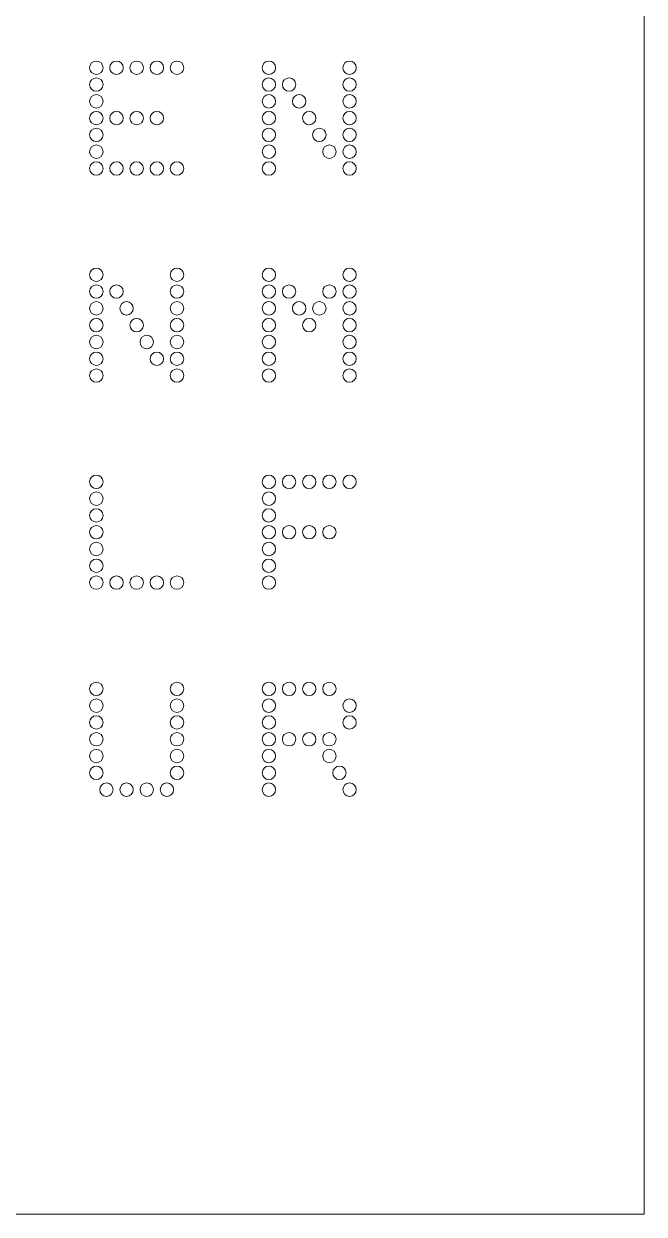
# Model space of a CAD drawing. Header units: millimetres. Extents: x -116 to 116, y -116 to 114.
# Drawn here: x 56 to 115.9, y -116.1 to -1.1 of the extents above; entities that cross this region are included whole.
import ezdxf

# ---------------------------------------------------------------- set-up
doc = ezdxf.new("R2010")
doc.units = ezdxf.units.MM
doc.header["$MEASUREMENT"] = 0
doc.layers.add('Laag 1', color=7, linetype='Continuous')

msp = doc.modelspace()

# ---------------------------------------------------------------- linework, layer by layer
at = {"layer": 'Laag 1', "color": 250, "lineweight": 20}
msp.add_lwpolyline([(-116.062, -116.062), (115.9378, -116.062), (115.9378, 113.938), (-116.062, 113.938), (-116.062, -116.062)], close=True, dxfattribs=at)
at = {"layer": 'Laag 1', "color": 250, "lineweight": 9}
for points in [[(62.3586, -5.3047), (62.3586, -5.6617), (62.6507, -5.9538), (63.0077, -5.9538), (63.0077, -5.9538), (63.3647, -5.9538), (63.6568, -5.6617), (63.6568, -5.3047), (63.6568, -5.3047), (63.6568, -4.9477), (63.3647, -4.6556), (63.0077, -4.6556), (63.0077, -4.6556), (62.6507, -4.6556), (62.3586, -4.9477), (62.3586, -5.3047)], [(64.3059, -5.3047), (64.3059, -5.6617), (64.598, -5.9538), (64.955, -5.9538), (64.955, -5.9538), (65.3121, -5.9538), (65.6042, -5.6617), (65.6042, -5.3047), (65.6042, -5.3047), (65.6042, -4.9477), (65.3121, -4.6556), (64.955, -4.6556), (64.955, -4.6556), (64.598, -4.6556), (64.3059, -4.9477), (64.3059, -5.3047)], [(66.2533, -5.3047), (66.2533, -5.6617), (66.5454, -5.9538), (66.9024, -5.9538), (66.9024, -5.9538), (67.2594, -5.9538), (67.5515, -5.6617), (67.5515, -5.3047), (67.5515, -5.3047), (67.5515, -4.9477), (67.2594, -4.6556), (66.9024, -4.6556), (66.9024, -4.6556), (66.5454, -4.6556), (66.2533, -4.9477), (66.2533, -5.3047)], [(68.2006, -5.3047), (68.2006, -5.6617), (68.4927, -5.9538), (68.8497, -5.9538), (68.8497, -5.9538), (69.2067, -5.9538), (69.4988, -5.6617), (69.4988, -5.3047), (69.4988, -5.3047), (69.4988, -4.9477), (69.2067, -4.6556), (68.8497, -4.6556), (68.8497, -4.6556), (68.4927, -4.6556), (68.2006, -4.9477), (68.2006, -5.3047)], [(70.1479, -5.3047), (70.1479, -5.6617), (70.44, -5.9538), (70.7971, -5.9538), (70.7971, -5.9538), (71.1541, -5.9538), (71.4462, -5.6617), (71.4462, -5.3047), (71.4462, -5.3047), (71.4462, -4.9477), (71.1541, -4.6556), (70.7971, -4.6556), (70.7971, -4.6556), (70.44, -4.6556), (70.1479, -4.9477), (70.1479, -5.3047)], [(79.0317, -5.3047), (79.0317, -5.6617), (79.3238, -5.9538), (79.6808, -5.9538), (79.6808, -5.9538), (80.0378, -5.9538), (80.3299, -5.6617), (80.3299, -5.3047), (80.3299, -5.3047), (80.3299, -4.9477), (80.0378, -4.6556), (79.6808, -4.6556), (79.6808, -4.6556), (79.3238, -4.6556), (79.0317, -4.9477), (79.0317, -5.3047)], [(86.821, -5.3047), (86.821, -5.6617), (87.1131, -5.9538), (87.4702, -5.9538), (87.4702, -5.9538), (87.8272, -5.9538), (88.1193, -5.6617), (88.1193, -5.3047), (88.1193, -5.3047), (88.1193, -4.9477), (87.8272, -4.6556), (87.4702, -4.6556), (87.4702, -4.6556), (87.1131, -4.6556), (86.821, -4.9477), (86.821, -5.3047)], [(62.3586, -6.9275), (62.3586, -7.2845), (62.6507, -7.5766), (63.0077, -7.5766), (63.0077, -7.5766), (63.3647, -7.5766), (63.6568, -7.2845), (63.6568, -6.9275), (63.6568, -6.9275), (63.6568, -6.5705), (63.3647, -6.2784), (63.0077, -6.2784), (63.0077, -6.2784), (62.6507, -6.2784), (62.3586, -6.5705), (62.3586, -6.9275)], [(79.0317, -6.9275), (79.0317, -7.2845), (79.3238, -7.5766), (79.6808, -7.5766), (79.6808, -7.5766), (80.0378, -7.5766), (80.3299, -7.2845), (80.3299, -6.9275), (80.3299, -6.9275), (80.3299, -6.5705), (80.0378, -6.2784), (79.6808, -6.2784), (79.6808, -6.2784), (79.3238, -6.2784), (79.0317, -6.5705), (79.0317, -6.9275)], [(80.979, -6.9275), (80.979, -7.2845), (81.2711, -7.5766), (81.6281, -7.5766), (81.6281, -7.5766), (81.9852, -7.5766), (82.2773, -7.2845), (82.2773, -6.9275), (82.2773, -6.9275), (82.2773, -6.5705), (81.9852, -6.2784), (81.6281, -6.2784), (81.6281, -6.2784), (81.2711, -6.2784), (80.979, -6.5705), (80.979, -6.9275)], [(86.821, -6.9275), (86.821, -7.2845), (87.1131, -7.5766), (87.4702, -7.5766), (87.4702, -7.5766), (87.8272, -7.5766), (88.1193, -7.2845), (88.1193, -6.9275), (88.1193, -6.9275), (88.1193, -6.5705), (87.8272, -6.2784), (87.4702, -6.2784), (87.4702, -6.2784), (87.1131, -6.2784), (86.821, -6.5705), (86.821, -6.9275)], [(62.3586, -8.5503), (62.3586, -8.9073), (62.6507, -9.1994), (63.0077, -9.1994), (63.0077, -9.1994), (63.3647, -9.1994), (63.6568, -8.9073), (63.6568, -8.5503), (63.6568, -8.5503), (63.6568, -8.1933), (63.3647, -7.9012), (63.0077, -7.9012), (63.0077, -7.9012), (62.6507, -7.9012), (62.3586, -8.1933), (62.3586, -8.5503)], [(79.0317, -8.5503), (79.0317, -8.9073), (79.3238, -9.1994), (79.6808, -9.1994), (79.6808, -9.1994), (80.0378, -9.1994), (80.3299, -8.9073), (80.3299, -8.5503), (80.3299, -8.5503), (80.3299, -8.1933), (80.0378, -7.9012), (79.6808, -7.9012), (79.6808, -7.9012), (79.3238, -7.9012), (79.0317, -8.1933), (79.0317, -8.5503)], [(81.9527, -8.5503), (81.9527, -8.9073), (82.2448, -9.1994), (82.6018, -9.1994), (82.6018, -9.1994), (82.9588, -9.1994), (83.2509, -8.9073), (83.2509, -8.5503), (83.2509, -8.5503), (83.2509, -8.1933), (82.9588, -7.9012), (82.6018, -7.9012), (82.6018, -7.9012), (82.2448, -7.9012), (81.9527, -8.1933), (81.9527, -8.5503)], [(86.821, -8.5503), (86.821, -8.9073), (87.1131, -9.1994), (87.4702, -9.1994), (87.4702, -9.1994), (87.8272, -9.1994), (88.1193, -8.9073), (88.1193, -8.5503), (88.1193, -8.5503), (88.1193, -8.1933), (87.8272, -7.9012), (87.4702, -7.9012), (87.4702, -7.9012), (87.1131, -7.9012), (86.821, -8.1933), (86.821, -8.5503)], [(62.3586, -10.173), (62.3586, -10.5301), (62.6507, -10.8222), (63.0077, -10.8222), (63.0077, -10.8222), (63.3647, -10.8222), (63.6568, -10.5301), (63.6568, -10.173), (63.6568, -10.173), (63.6568, -9.816), (63.3647, -9.5239), (63.0077, -9.5239), (63.0077, -9.5239), (62.6507, -9.5239), (62.3586, -9.816), (62.3586, -10.173)], [(64.3059, -10.173), (64.3059, -10.5301), (64.598, -10.8222), (64.955, -10.8222), (64.955, -10.8222), (65.3121, -10.8222), (65.6042, -10.5301), (65.6042, -10.173), (65.6042, -10.173), (65.6042, -9.816), (65.3121, -9.5239), (64.955, -9.5239), (64.955, -9.5239), (64.598, -9.5239), (64.3059, -9.816), (64.3059, -10.173)], [(66.2533, -10.173), (66.2533, -10.5301), (66.5454, -10.8222), (66.9024, -10.8222), (66.9024, -10.8222), (67.2594, -10.8222), (67.5515, -10.5301), (67.5515, -10.173), (67.5515, -10.173), (67.5515, -9.816), (67.2594, -9.5239), (66.9024, -9.5239), (66.9024, -9.5239), (66.5454, -9.5239), (66.2533, -9.816), (66.2533, -10.173)], [(68.2006, -10.173), (68.2006, -10.5301), (68.4927, -10.8222), (68.8497, -10.8222), (68.8497, -10.8222), (69.2067, -10.8222), (69.4988, -10.5301), (69.4988, -10.173), (69.4988, -10.173), (69.4988, -9.816), (69.2067, -9.5239), (68.8497, -9.5239), (68.8497, -9.5239), (68.4927, -9.5239), (68.2006, -9.816), (68.2006, -10.173)], [(79.0317, -10.173), (79.0317, -10.5301), (79.3238, -10.8222), (79.6808, -10.8222), (79.6808, -10.8222), (80.0378, -10.8222), (80.3299, -10.5301), (80.3299, -10.173), (80.3299, -10.173), (80.3299, -9.816), (80.0378, -9.5239), (79.6808, -9.5239), (79.6808, -9.5239), (79.3238, -9.5239), (79.0317, -9.816), (79.0317, -10.173)], [(82.9264, -10.173), (82.9264, -10.5301), (83.2185, -10.8222), (83.5755, -10.8222), (83.5755, -10.8222), (83.9325, -10.8222), (84.2246, -10.5301), (84.2246, -10.173), (84.2246, -10.173), (84.2246, -9.816), (83.9325, -9.5239), (83.5755, -9.5239), (83.5755, -9.5239), (83.2185, -9.5239), (82.9264, -9.816), (82.9264, -10.173)], [(86.821, -10.173), (86.821, -10.5301), (87.1131, -10.8222), (87.4702, -10.8222), (87.4702, -10.8222), (87.8272, -10.8222), (88.1193, -10.5301), (88.1193, -10.173), (88.1193, -10.173), (88.1193, -9.816), (87.8272, -9.5239), (87.4702, -9.5239), (87.4702, -9.5239), (87.1131, -9.5239), (86.821, -9.816), (86.821, -10.173)], [(62.3586, -11.7958), (62.3586, -12.1528), (62.6507, -12.4449), (63.0077, -12.4449), (63.0077, -12.4449), (63.3647, -12.4449), (63.6568, -12.1528), (63.6568, -11.7958), (63.6568, -11.7958), (63.6568, -11.4388), (63.3647, -11.1467), (63.0077, -11.1467), (63.0077, -11.1467), (62.6507, -11.1467), (62.3586, -11.4388), (62.3586, -11.7958)], [(79.0317, -11.7958), (79.0317, -12.1528), (79.3238, -12.4449), (79.6808, -12.4449), (79.6808, -12.4449), (80.0378, -12.4449), (80.3299, -12.1528), (80.3299, -11.7958), (80.3299, -11.7958), (80.3299, -11.4388), (80.0378, -11.1467), (79.6808, -11.1467), (79.6808, -11.1467), (79.3238, -11.1467), (79.0317, -11.4388), (79.0317, -11.7958)], [(83.9, -11.7958), (83.9, -12.1528), (84.1921, -12.4449), (84.5492, -12.4449), (84.5492, -12.4449), (84.9062, -12.4449), (85.1983, -12.1528), (85.1983, -11.7958), (85.1983, -11.7958), (85.1983, -11.4388), (84.9062, -11.1467), (84.5492, -11.1467), (84.5492, -11.1467), (84.1921, -11.1467), (83.9, -11.4388), (83.9, -11.7958)], [(86.821, -11.7958), (86.821, -12.1528), (87.1131, -12.4449), (87.4702, -12.4449), (87.4702, -12.4449), (87.8272, -12.4449), (88.1193, -12.1528), (88.1193, -11.7958), (88.1193, -11.7958), (88.1193, -11.4388), (87.8272, -11.1467), (87.4702, -11.1467), (87.4702, -11.1467), (87.1131, -11.1467), (86.821, -11.4388), (86.821, -11.7958)], [(62.3586, -13.4186), (62.3586, -13.7756), (62.6507, -14.0677), (63.0077, -14.0677), (63.0077, -14.0677), (63.3647, -14.0677), (63.6568, -13.7756), (63.6568, -13.4186), (63.6568, -13.4186), (63.6568, -13.0616), (63.3647, -12.7695), (63.0077, -12.7695), (63.0077, -12.7695), (62.6507, -12.7695), (62.3586, -13.0616), (62.3586, -13.4186)], [(79.0317, -13.4186), (79.0317, -13.7756), (79.3238, -14.0677), (79.6808, -14.0677), (79.6808, -14.0677), (80.0378, -14.0677), (80.3299, -13.7756), (80.3299, -13.4186), (80.3299, -13.4186), (80.3299, -13.0616), (80.0378, -12.7695), (79.6808, -12.7695), (79.6808, -12.7695), (79.3238, -12.7695), (79.0317, -13.0616), (79.0317, -13.4186)], [(84.8737, -13.4186), (84.8737, -13.7756), (85.1658, -14.0677), (85.5228, -14.0677), (85.5228, -14.0677), (85.8798, -14.0677), (86.1719, -13.7756), (86.1719, -13.4186), (86.1719, -13.4186), (86.1719, -13.0616), (85.8798, -12.7695), (85.5228, -12.7695), (85.5228, -12.7695), (85.1658, -12.7695), (84.8737, -13.0616), (84.8737, -13.4186)], [(86.821, -13.4186), (86.821, -13.7756), (87.1131, -14.0677), (87.4702, -14.0677), (87.4702, -14.0677), (87.8272, -14.0677), (88.1193, -13.7756), (88.1193, -13.4186), (88.1193, -13.4186), (88.1193, -13.0616), (87.8272, -12.7695), (87.4702, -12.7695), (87.4702, -12.7695), (87.1131, -12.7695), (86.821, -13.0616), (86.821, -13.4186)], [(62.3586, -15.0414), (62.3586, -15.3984), (62.6507, -15.6905), (63.0077, -15.6905), (63.0077, -15.6905), (63.3647, -15.6905), (63.6568, -15.3984), (63.6568, -15.0414), (63.6568, -15.0414), (63.6568, -14.6844), (63.3647, -14.3923), (63.0077, -14.3923), (63.0077, -14.3923), (62.6507, -14.3923), (62.3586, -14.6844), (62.3586, -15.0414)], [(64.3059, -15.0414), (64.3059, -15.3984), (64.598, -15.6905), (64.955, -15.6905), (64.955, -15.6905), (65.3121, -15.6905), (65.6042, -15.3984), (65.6042, -15.0414), (65.6042, -15.0414), (65.6042, -14.6844), (65.3121, -14.3923), (64.955, -14.3923), (64.955, -14.3923), (64.598, -14.3923), (64.3059, -14.6844), (64.3059, -15.0414)], [(66.2533, -15.0414), (66.2533, -15.3984), (66.5454, -15.6905), (66.9024, -15.6905), (66.9024, -15.6905), (67.2594, -15.6905), (67.5515, -15.3984), (67.5515, -15.0414), (67.5515, -15.0414), (67.5515, -14.6844), (67.2594, -14.3923), (66.9024, -14.3923), (66.9024, -14.3923), (66.5454, -14.3923), (66.2533, -14.6844), (66.2533, -15.0414)], [(68.2006, -15.0414), (68.2006, -15.3984), (68.4927, -15.6905), (68.8497, -15.6905), (68.8497, -15.6905), (69.2067, -15.6905), (69.4988, -15.3984), (69.4988, -15.0414), (69.4988, -15.0414), (69.4988, -14.6844), (69.2067, -14.3923), (68.8497, -14.3923), (68.8497, -14.3923), (68.4927, -14.3923), (68.2006, -14.6844), (68.2006, -15.0414)], [(70.1479, -15.0414), (70.1479, -15.3984), (70.44, -15.6905), (70.7971, -15.6905), (70.7971, -15.6905), (71.1541, -15.6905), (71.4462, -15.3984), (71.4462, -15.0414), (71.4462, -15.0414), (71.4462, -14.6844), (71.1541, -14.3923), (70.7971, -14.3923), (70.7971, -14.3923), (70.44, -14.3923), (70.1479, -14.6844), (70.1479, -15.0414)], [(79.0317, -15.0414), (79.0317, -15.3984), (79.3238, -15.6905), (79.6808, -15.6905), (79.6808, -15.6905), (80.0378, -15.6905), (80.3299, -15.3984), (80.3299, -15.0414), (80.3299, -15.0414), (80.3299, -14.6844), (80.0378, -14.3923), (79.6808, -14.3923), (79.6808, -14.3923), (79.3238, -14.3923), (79.0317, -14.6844), (79.0317, -15.0414)], [(86.821, -15.0414), (86.821, -15.3984), (87.1131, -15.6905), (87.4702, -15.6905), (87.4702, -15.6905), (87.8272, -15.6905), (88.1193, -15.3984), (88.1193, -15.0414), (88.1193, -15.0414), (88.1193, -14.6844), (87.8272, -14.3923), (87.4702, -14.3923), (87.4702, -14.3923), (87.1131, -14.3923), (86.821, -14.6844), (86.821, -15.0414)], [(62.3586, -25.307), (62.3586, -25.664), (62.6507, -25.9561), (63.0077, -25.9561), (63.0077, -25.9561), (63.3647, -25.9561), (63.6568, -25.664), (63.6568, -25.307), (63.6568, -25.307), (63.6568, -24.95), (63.3647, -24.6579), (63.0077, -24.6579), (63.0077, -24.6579), (62.6507, -24.6579), (62.3586, -24.95), (62.3586, -25.307)], [(70.1479, -25.307), (70.1479, -25.664), (70.44, -25.9561), (70.7971, -25.9561), (70.7971, -25.9561), (71.1541, -25.9561), (71.4462, -25.664), (71.4462, -25.307), (71.4462, -25.307), (71.4462, -24.95), (71.1541, -24.6579), (70.7971, -24.6579), (70.7971, -24.6579), (70.44, -24.6579), (70.1479, -24.95), (70.1479, -25.307)], [(79.0317, -25.307), (79.0317, -25.664), (79.3238, -25.9561), (79.6808, -25.9561), (79.6808, -25.9561), (80.0378, -25.9561), (80.3299, -25.664), (80.3299, -25.307), (80.3299, -25.307), (80.3299, -24.95), (80.0378, -24.6579), (79.6808, -24.6579), (79.6808, -24.6579), (79.3238, -24.6579), (79.0317, -24.95), (79.0317, -25.307)], [(86.821, -25.307), (86.821, -25.664), (87.1131, -25.9561), (87.4702, -25.9561), (87.4702, -25.9561), (87.8272, -25.9561), (88.1193, -25.664), (88.1193, -25.307), (88.1193, -25.307), (88.1193, -24.95), (87.8272, -24.6579), (87.4702, -24.6579), (87.4702, -24.6579), (87.1131, -24.6579), (86.821, -24.95), (86.821, -25.307)], [(62.3586, -26.9298), (62.3586, -27.2868), (62.6507, -27.5789), (63.0077, -27.5789), (63.0077, -27.5789), (63.3647, -27.5789), (63.6568, -27.2868), (63.6568, -26.9298), (63.6568, -26.9298), (63.6568, -26.5728), (63.3647, -26.2807), (63.0077, -26.2807), (63.0077, -26.2807), (62.6507, -26.2807), (62.3586, -26.5728), (62.3586, -26.9298)], [(64.3059, -26.9298), (64.3059, -27.2868), (64.598, -27.5789), (64.955, -27.5789), (64.955, -27.5789), (65.3121, -27.5789), (65.6042, -27.2868), (65.6042, -26.9298), (65.6042, -26.9298), (65.6042, -26.5728), (65.3121, -26.2807), (64.955, -26.2807), (64.955, -26.2807), (64.598, -26.2807), (64.3059, -26.5728), (64.3059, -26.9298)], [(70.1479, -26.9298), (70.1479, -27.2868), (70.44, -27.5789), (70.7971, -27.5789), (70.7971, -27.5789), (71.1541, -27.5789), (71.4462, -27.2868), (71.4462, -26.9298), (71.4462, -26.9298), (71.4462, -26.5728), (71.1541, -26.2807), (70.7971, -26.2807), (70.7971, -26.2807), (70.44, -26.2807), (70.1479, -26.5728), (70.1479, -26.9298)], [(79.0317, -26.9298), (79.0317, -27.2868), (79.3238, -27.5789), (79.6808, -27.5789), (79.6808, -27.5789), (80.0378, -27.5789), (80.3299, -27.2868), (80.3299, -26.9298), (80.3299, -26.9298), (80.3299, -26.5728), (80.0378, -26.2807), (79.6808, -26.2807), (79.6808, -26.2807), (79.3238, -26.2807), (79.0317, -26.5728), (79.0317, -26.9298)], [(80.979, -26.9298), (80.979, -27.2868), (81.2711, -27.5789), (81.6281, -27.5789), (81.6281, -27.5789), (81.9852, -27.5789), (82.2773, -27.2868), (82.2773, -26.9298), (82.2773, -26.9298), (82.2773, -26.5728), (81.9852, -26.2807), (81.6281, -26.2807), (81.6281, -26.2807), (81.2711, -26.2807), (80.979, -26.5728), (80.979, -26.9298)], [(84.8737, -26.9298), (84.8737, -27.2868), (85.1658, -27.5789), (85.5228, -27.5789), (85.5228, -27.5789), (85.8798, -27.5789), (86.1719, -27.2868), (86.1719, -26.9298), (86.1719, -26.9298), (86.1719, -26.5728), (85.8798, -26.2807), (85.5228, -26.2807), (85.5228, -26.2807), (85.1658, -26.2807), (84.8737, -26.5728), (84.8737, -26.9298)], [(86.821, -26.9298), (86.821, -27.2868), (87.1131, -27.5789), (87.4702, -27.5789), (87.4702, -27.5789), (87.8272, -27.5789), (88.1193, -27.2868), (88.1193, -26.9298), (88.1193, -26.9298), (88.1193, -26.5728), (87.8272, -26.2807), (87.4702, -26.2807), (87.4702, -26.2807), (87.1131, -26.2807), (86.821, -26.5728), (86.821, -26.9298)], [(62.3586, -28.5526), (62.3586, -28.9096), (62.6507, -29.2017), (63.0077, -29.2017), (63.0077, -29.2017), (63.3647, -29.2017), (63.6568, -28.9096), (63.6568, -28.5526), (63.6568, -28.5526), (63.6568, -28.1956), (63.3647, -27.9035), (63.0077, -27.9035), (63.0077, -27.9035), (62.6507, -27.9035), (62.3586, -28.1956), (62.3586, -28.5526)], [(65.2796, -28.5526), (65.2796, -28.9096), (65.5717, -29.2017), (65.9287, -29.2017), (65.9287, -29.2017), (66.2857, -29.2017), (66.5778, -28.9096), (66.5778, -28.5526), (66.5778, -28.5526), (66.5778, -28.1956), (66.2857, -27.9035), (65.9287, -27.9035), (65.9287, -27.9035), (65.5717, -27.9035), (65.2796, -28.1956), (65.2796, -28.5526)], [(70.1479, -28.5526), (70.1479, -28.9096), (70.44, -29.2017), (70.7971, -29.2017), (70.7971, -29.2017), (71.1541, -29.2017), (71.4462, -28.9096), (71.4462, -28.5526), (71.4462, -28.5526), (71.4462, -28.1956), (71.1541, -27.9035), (70.7971, -27.9035), (70.7971, -27.9035), (70.44, -27.9035), (70.1479, -28.1956), (70.1479, -28.5526)], [(79.0317, -28.5526), (79.0317, -28.9096), (79.3238, -29.2017), (79.6808, -29.2017), (79.6808, -29.2017), (80.0378, -29.2017), (80.3299, -28.9096), (80.3299, -28.5526), (80.3299, -28.5526), (80.3299, -28.1956), (80.0378, -27.9035), (79.6808, -27.9035), (79.6808, -27.9035), (79.3238, -27.9035), (79.0317, -28.1956), (79.0317, -28.5526)], [(81.9527, -28.5526), (81.9527, -28.9096), (82.2448, -29.2017), (82.6018, -29.2017), (82.6018, -29.2017), (82.9588, -29.2017), (83.2509, -28.9096), (83.2509, -28.5526), (83.2509, -28.5526), (83.2509, -28.1956), (82.9588, -27.9035), (82.6018, -27.9035), (82.6018, -27.9035), (82.2448, -27.9035), (81.9527, -28.1956), (81.9527, -28.5526)], [(83.9, -28.5526), (83.9, -28.9096), (84.1921, -29.2017), (84.5492, -29.2017), (84.5492, -29.2017), (84.9062, -29.2017), (85.1983, -28.9096), (85.1983, -28.5526), (85.1983, -28.5526), (85.1983, -28.1956), (84.9062, -27.9035), (84.5492, -27.9035), (84.5492, -27.9035), (84.1921, -27.9035), (83.9, -28.1956), (83.9, -28.5526)], [(86.821, -28.5526), (86.821, -28.9096), (87.1131, -29.2017), (87.4702, -29.2017), (87.4702, -29.2017), (87.8272, -29.2017), (88.1193, -28.9096), (88.1193, -28.5526), (88.1193, -28.5526), (88.1193, -28.1956), (87.8272, -27.9035), (87.4702, -27.9035), (87.4702, -27.9035), (87.1131, -27.9035), (86.821, -28.1956), (86.821, -28.5526)], [(62.3586, -30.1753), (62.3586, -30.5324), (62.6507, -30.8245), (63.0077, -30.8245), (63.0077, -30.8245), (63.3647, -30.8245), (63.6568, -30.5324), (63.6568, -30.1753), (63.6568, -30.1753), (63.6568, -29.8183), (63.3647, -29.5262), (63.0077, -29.5262), (63.0077, -29.5262), (62.6507, -29.5262), (62.3586, -29.8183), (62.3586, -30.1753)], [(66.2533, -30.1753), (66.2533, -30.5324), (66.5454, -30.8245), (66.9024, -30.8245), (66.9024, -30.8245), (67.2594, -30.8245), (67.5515, -30.5324), (67.5515, -30.1753), (67.5515, -30.1753), (67.5515, -29.8183), (67.2594, -29.5262), (66.9024, -29.5262), (66.9024, -29.5262), (66.5454, -29.5262), (66.2533, -29.8183), (66.2533, -30.1753)], [(70.1479, -30.1753), (70.1479, -30.5324), (70.44, -30.8245), (70.7971, -30.8245), (70.7971, -30.8245), (71.1541, -30.8245), (71.4462, -30.5324), (71.4462, -30.1753), (71.4462, -30.1753), (71.4462, -29.8183), (71.1541, -29.5262), (70.7971, -29.5262), (70.7971, -29.5262), (70.44, -29.5262), (70.1479, -29.8183), (70.1479, -30.1753)], [(79.0317, -30.1753), (79.0317, -30.5324), (79.3238, -30.8245), (79.6808, -30.8245), (79.6808, -30.8245), (80.0378, -30.8245), (80.3299, -30.5324), (80.3299, -30.1753), (80.3299, -30.1753), (80.3299, -29.8183), (80.0378, -29.5262), (79.6808, -29.5262), (79.6808, -29.5262), (79.3238, -29.5262), (79.0317, -29.8183), (79.0317, -30.1753)], [(82.9264, -30.1753), (82.9264, -30.5324), (83.2185, -30.8245), (83.5755, -30.8245), (83.5755, -30.8245), (83.9325, -30.8245), (84.2246, -30.5324), (84.2246, -30.1753), (84.2246, -30.1753), (84.2246, -29.8183), (83.9325, -29.5262), (83.5755, -29.5262), (83.5755, -29.5262), (83.2185, -29.5262), (82.9264, -29.8183), (82.9264, -30.1753)], [(86.821, -30.1753), (86.821, -30.5324), (87.1131, -30.8245), (87.4702, -30.8245), (87.4702, -30.8245), (87.8272, -30.8245), (88.1193, -30.5324), (88.1193, -30.1753), (88.1193, -30.1753), (88.1193, -29.8183), (87.8272, -29.5262), (87.4702, -29.5262), (87.4702, -29.5262), (87.1131, -29.5262), (86.821, -29.8183), (86.821, -30.1753)], [(62.3586, -31.7981), (62.3586, -32.1551), (62.6507, -32.4472), (63.0077, -32.4472), (63.0077, -32.4472), (63.3647, -32.4472), (63.6568, -32.1551), (63.6568, -31.7981), (63.6568, -31.7981), (63.6568, -31.4411), (63.3647, -31.149), (63.0077, -31.149), (63.0077, -31.149), (62.6507, -31.149), (62.3586, -31.4411), (62.3586, -31.7981)], [(67.2269, -31.7981), (67.2269, -32.1551), (67.519, -32.4472), (67.8761, -32.4472), (67.8761, -32.4472), (68.2331, -32.4472), (68.5252, -32.1551), (68.5252, -31.7981), (68.5252, -31.7981), (68.5252, -31.4411), (68.2331, -31.149), (67.8761, -31.149), (67.8761, -31.149), (67.519, -31.149), (67.2269, -31.4411), (67.2269, -31.7981)], [(70.1479, -31.7981), (70.1479, -32.1551), (70.44, -32.4472), (70.7971, -32.4472), (70.7971, -32.4472), (71.1541, -32.4472), (71.4462, -32.1551), (71.4462, -31.7981), (71.4462, -31.7981), (71.4462, -31.4411), (71.1541, -31.149), (70.7971, -31.149), (70.7971, -31.149), (70.44, -31.149), (70.1479, -31.4411), (70.1479, -31.7981)], [(79.0317, -31.7981), (79.0317, -32.1551), (79.3238, -32.4472), (79.6808, -32.4472), (79.6808, -32.4472), (80.0378, -32.4472), (80.3299, -32.1551), (80.3299, -31.7981), (80.3299, -31.7981), (80.3299, -31.4411), (80.0378, -31.149), (79.6808, -31.149), (79.6808, -31.149), (79.3238, -31.149), (79.0317, -31.4411), (79.0317, -31.7981)], [(86.821, -31.7981), (86.821, -32.1551), (87.1131, -32.4472), (87.4702, -32.4472), (87.4702, -32.4472), (87.8272, -32.4472), (88.1193, -32.1551), (88.1193, -31.7981), (88.1193, -31.7981), (88.1193, -31.4411), (87.8272, -31.149), (87.4702, -31.149), (87.4702, -31.149), (87.1131, -31.149), (86.821, -31.4411), (86.821, -31.7981)], [(62.3586, -33.4209), (62.3586, -33.7779), (62.6507, -34.07), (63.0077, -34.07), (63.0077, -34.07), (63.3647, -34.07), (63.6568, -33.7779), (63.6568, -33.4209), (63.6568, -33.4209), (63.6568, -33.0639), (63.3647, -32.7718), (63.0077, -32.7718), (63.0077, -32.7718), (62.6507, -32.7718), (62.3586, -33.0639), (62.3586, -33.4209)], [(68.2006, -33.4209), (68.2006, -33.7779), (68.4927, -34.07), (68.8497, -34.07), (68.8497, -34.07), (69.2067, -34.07), (69.4988, -33.7779), (69.4988, -33.4209), (69.4988, -33.4209), (69.4988, -33.0639), (69.2067, -32.7718), (68.8497, -32.7718), (68.8497, -32.7718), (68.4927, -32.7718), (68.2006, -33.0639), (68.2006, -33.4209)], [(70.1479, -33.4209), (70.1479, -33.7779), (70.44, -34.07), (70.7971, -34.07), (70.7971, -34.07), (71.1541, -34.07), (71.4462, -33.7779), (71.4462, -33.4209), (71.4462, -33.4209), (71.4462, -33.0639), (71.1541, -32.7718), (70.7971, -32.7718), (70.7971, -32.7718), (70.44, -32.7718), (70.1479, -33.0639), (70.1479, -33.4209)], [(79.0317, -33.4209), (79.0317, -33.7779), (79.3238, -34.07), (79.6808, -34.07), (79.6808, -34.07), (80.0378, -34.07), (80.3299, -33.7779), (80.3299, -33.4209), (80.3299, -33.4209), (80.3299, -33.0639), (80.0378, -32.7718), (79.6808, -32.7718), (79.6808, -32.7718), (79.3238, -32.7718), (79.0317, -33.0639), (79.0317, -33.4209)], [(86.821, -33.4209), (86.821, -33.7779), (87.1131, -34.07), (87.4702, -34.07), (87.4702, -34.07), (87.8272, -34.07), (88.1193, -33.7779), (88.1193, -33.4209), (88.1193, -33.4209), (88.1193, -33.0639), (87.8272, -32.7718), (87.4702, -32.7718), (87.4702, -32.7718), (87.1131, -32.7718), (86.821, -33.0639), (86.821, -33.4209)], [(62.3586, -35.0437), (62.3586, -35.4007), (62.6507, -35.6928), (63.0077, -35.6928), (63.0077, -35.6928), (63.3647, -35.6928), (63.6568, -35.4007), (63.6568, -35.0437), (63.6568, -35.0437), (63.6568, -34.6867), (63.3647, -34.3946), (63.0077, -34.3946), (63.0077, -34.3946), (62.6507, -34.3946), (62.3586, -34.6867), (62.3586, -35.0437)], [(70.1479, -35.0437), (70.1479, -35.4007), (70.44, -35.6928), (70.7971, -35.6928), (70.7971, -35.6928), (71.1541, -35.6928), (71.4462, -35.4007), (71.4462, -35.0437), (71.4462, -35.0437), (71.4462, -34.6867), (71.1541, -34.3946), (70.7971, -34.3946), (70.7971, -34.3946), (70.44, -34.3946), (70.1479, -34.6867), (70.1479, -35.0437)], [(79.0317, -35.0437), (79.0317, -35.4007), (79.3238, -35.6928), (79.6808, -35.6928), (79.6808, -35.6928), (80.0378, -35.6928), (80.3299, -35.4007), (80.3299, -35.0437), (80.3299, -35.0437), (80.3299, -34.6867), (80.0378, -34.3946), (79.6808, -34.3946), (79.6808, -34.3946), (79.3238, -34.3946), (79.0317, -34.6867), (79.0317, -35.0437)], [(86.821, -35.0437), (86.821, -35.4007), (87.1131, -35.6928), (87.4702, -35.6928), (87.4702, -35.6928), (87.8272, -35.6928), (88.1193, -35.4007), (88.1193, -35.0437), (88.1193, -35.0437), (88.1193, -34.6867), (87.8272, -34.3946), (87.4702, -34.3946), (87.4702, -34.3946), (87.1131, -34.3946), (86.821, -34.6867), (86.821, -35.0437)], [(62.3586, -45.3093), (62.3586, -45.6663), (62.6507, -45.9584), (63.0077, -45.9584), (63.0077, -45.9584), (63.3647, -45.9584), (63.6568, -45.6663), (63.6568, -45.3093), (63.6568, -45.3093), (63.6568, -44.9523), (63.3647, -44.6602), (63.0077, -44.6602), (63.0077, -44.6602), (62.6507, -44.6602), (62.3586, -44.9523), (62.3586, -45.3093)], [(79.0317, -45.3093), (79.0317, -45.6663), (79.3238, -45.9584), (79.6808, -45.9584), (79.6808, -45.9584), (80.0378, -45.9584), (80.3299, -45.6663), (80.3299, -45.3093), (80.3299, -45.3093), (80.3299, -44.9523), (80.0378, -44.6602), (79.6808, -44.6602), (79.6808, -44.6602), (79.3238, -44.6602), (79.0317, -44.9523), (79.0317, -45.3093)], [(80.979, -45.3093), (80.979, -45.6663), (81.2711, -45.9584), (81.6281, -45.9584), (81.6281, -45.9584), (81.9852, -45.9584), (82.2773, -45.6663), (82.2773, -45.3093), (82.2773, -45.3093), (82.2773, -44.9523), (81.9852, -44.6602), (81.6281, -44.6602), (81.6281, -44.6602), (81.2711, -44.6602), (80.979, -44.9523), (80.979, -45.3093)], [(82.9264, -45.3093), (82.9264, -45.6663), (83.2185, -45.9584), (83.5755, -45.9584), (83.5755, -45.9584), (83.9325, -45.9584), (84.2246, -45.6663), (84.2246, -45.3093), (84.2246, -45.3093), (84.2246, -44.9523), (83.9325, -44.6602), (83.5755, -44.6602), (83.5755, -44.6602), (83.2185, -44.6602), (82.9264, -44.9523), (82.9264, -45.3093)], [(84.8737, -45.3093), (84.8737, -45.6663), (85.1658, -45.9584), (85.5228, -45.9584), (85.5228, -45.9584), (85.8798, -45.9584), (86.1719, -45.6663), (86.1719, -45.3093), (86.1719, -45.3093), (86.1719, -44.9523), (85.8798, -44.6602), (85.5228, -44.6602), (85.5228, -44.6602), (85.1658, -44.6602), (84.8737, -44.9523), (84.8737, -45.3093)], [(86.821, -45.3093), (86.821, -45.6663), (87.1131, -45.9584), (87.4702, -45.9584), (87.4702, -45.9584), (87.8272, -45.9584), (88.1193, -45.6663), (88.1193, -45.3093), (88.1193, -45.3093), (88.1193, -44.9523), (87.8272, -44.6602), (87.4702, -44.6602), (87.4702, -44.6602), (87.1131, -44.6602), (86.821, -44.9523), (86.821, -45.3093)], [(62.3586, -46.9321), (62.3586, -47.2891), (62.6507, -47.5812), (63.0077, -47.5812), (63.0077, -47.5812), (63.3647, -47.5812), (63.6568, -47.2891), (63.6568, -46.9321), (63.6568, -46.9321), (63.6568, -46.5751), (63.3647, -46.283), (63.0077, -46.283), (63.0077, -46.283), (62.6507, -46.283), (62.3586, -46.5751), (62.3586, -46.9321)], [(79.0317, -46.9321), (79.0317, -47.2891), (79.3238, -47.5812), (79.6808, -47.5812), (79.6808, -47.5812), (80.0378, -47.5812), (80.3299, -47.2891), (80.3299, -46.9321), (80.3299, -46.9321), (80.3299, -46.5751), (80.0378, -46.283), (79.6808, -46.283), (79.6808, -46.283), (79.3238, -46.283), (79.0317, -46.5751), (79.0317, -46.9321)], [(62.3586, -48.5549), (62.3586, -48.9119), (62.6507, -49.204), (63.0077, -49.204), (63.0077, -49.204), (63.3647, -49.204), (63.6568, -48.9119), (63.6568, -48.5549), (63.6568, -48.5549), (63.6568, -48.1979), (63.3647, -47.9058), (63.0077, -47.9058), (63.0077, -47.9058), (62.6507, -47.9058), (62.3586, -48.1979), (62.3586, -48.5549)], [(79.0317, -48.5549), (79.0317, -48.9119), (79.3238, -49.204), (79.6808, -49.204), (79.6808, -49.204), (80.0378, -49.204), (80.3299, -48.9119), (80.3299, -48.5549), (80.3299, -48.5549), (80.3299, -48.1979), (80.0378, -47.9058), (79.6808, -47.9058), (79.6808, -47.9058), (79.3238, -47.9058), (79.0317, -48.1979), (79.0317, -48.5549)], [(62.3586, -50.1776), (62.3586, -50.5347), (62.6507, -50.8268), (63.0077, -50.8268), (63.0077, -50.8268), (63.3647, -50.8268), (63.6568, -50.5347), (63.6568, -50.1776), (63.6568, -50.1776), (63.6568, -49.8206), (63.3647, -49.5285), (63.0077, -49.5285), (63.0077, -49.5285), (62.6507, -49.5285), (62.3586, -49.8206), (62.3586, -50.1776)], [(79.0317, -50.1776), (79.0317, -50.5347), (79.3238, -50.8268), (79.6808, -50.8268), (79.6808, -50.8268), (80.0378, -50.8268), (80.3299, -50.5347), (80.3299, -50.1776), (80.3299, -50.1776), (80.3299, -49.8206), (80.0378, -49.5285), (79.6808, -49.5285), (79.6808, -49.5285), (79.3238, -49.5285), (79.0317, -49.8206), (79.0317, -50.1776)], [(80.979, -50.1776), (80.979, -50.5347), (81.2711, -50.8268), (81.6281, -50.8268), (81.6281, -50.8268), (81.9852, -50.8268), (82.2773, -50.5347), (82.2773, -50.1776), (82.2773, -50.1776), (82.2773, -49.8206), (81.9852, -49.5285), (81.6281, -49.5285), (81.6281, -49.5285), (81.2711, -49.5285), (80.979, -49.8206), (80.979, -50.1776)], [(82.9264, -50.1776), (82.9264, -50.5347), (83.2185, -50.8268), (83.5755, -50.8268), (83.5755, -50.8268), (83.9325, -50.8268), (84.2246, -50.5347), (84.2246, -50.1776), (84.2246, -50.1776), (84.2246, -49.8206), (83.9325, -49.5285), (83.5755, -49.5285), (83.5755, -49.5285), (83.2185, -49.5285), (82.9264, -49.8206), (82.9264, -50.1776)], [(84.8737, -50.1776), (84.8737, -50.5347), (85.1658, -50.8268), (85.5228, -50.8268), (85.5228, -50.8268), (85.8798, -50.8268), (86.1719, -50.5347), (86.1719, -50.1776), (86.1719, -50.1776), (86.1719, -49.8206), (85.8798, -49.5285), (85.5228, -49.5285), (85.5228, -49.5285), (85.1658, -49.5285), (84.8737, -49.8206), (84.8737, -50.1776)], [(62.3586, -51.8004), (62.3586, -52.1574), (62.6507, -52.4495), (63.0077, -52.4495), (63.0077, -52.4495), (63.3647, -52.4495), (63.6568, -52.1574), (63.6568, -51.8004), (63.6568, -51.8004), (63.6568, -51.4434), (63.3647, -51.1513), (63.0077, -51.1513), (63.0077, -51.1513), (62.6507, -51.1513), (62.3586, -51.4434), (62.3586, -51.8004)], [(79.0317, -51.8004), (79.0317, -52.1574), (79.3238, -52.4495), (79.6808, -52.4495), (79.6808, -52.4495), (80.0378, -52.4495), (80.3299, -52.1574), (80.3299, -51.8004), (80.3299, -51.8004), (80.3299, -51.4434), (80.0378, -51.1513), (79.6808, -51.1513), (79.6808, -51.1513), (79.3238, -51.1513), (79.0317, -51.4434), (79.0317, -51.8004)], [(62.3586, -53.4232), (62.3586, -53.7802), (62.6507, -54.0723), (63.0077, -54.0723), (63.0077, -54.0723), (63.3647, -54.0723), (63.6568, -53.7802), (63.6568, -53.4232), (63.6568, -53.4232), (63.6568, -53.0662), (63.3647, -52.7741), (63.0077, -52.7741), (63.0077, -52.7741), (62.6507, -52.7741), (62.3586, -53.0662), (62.3586, -53.4232)], [(79.0317, -53.4232), (79.0317, -53.7802), (79.3238, -54.0723), (79.6808, -54.0723), (79.6808, -54.0723), (80.0378, -54.0723), (80.3299, -53.7802), (80.3299, -53.4232), (80.3299, -53.4232), (80.3299, -53.0662), (80.0378, -52.7741), (79.6808, -52.7741), (79.6808, -52.7741), (79.3238, -52.7741), (79.0317, -53.0662), (79.0317, -53.4232)], [(62.3586, -55.046), (62.3586, -55.403), (62.6507, -55.6951), (63.0077, -55.6951), (63.0077, -55.6951), (63.3647, -55.6951), (63.6568, -55.403), (63.6568, -55.046), (63.6568, -55.046), (63.6568, -54.689), (63.3647, -54.3969), (63.0077, -54.3969), (63.0077, -54.3969), (62.6507, -54.3969), (62.3586, -54.689), (62.3586, -55.046)], [(64.3059, -55.046), (64.3059, -55.403), (64.598, -55.6951), (64.955, -55.6951), (64.955, -55.6951), (65.3121, -55.6951), (65.6042, -55.403), (65.6042, -55.046), (65.6042, -55.046), (65.6042, -54.689), (65.3121, -54.3969), (64.955, -54.3969), (64.955, -54.3969), (64.598, -54.3969), (64.3059, -54.689), (64.3059, -55.046)], [(66.2533, -55.046), (66.2533, -55.403), (66.5454, -55.6951), (66.9024, -55.6951), (66.9024, -55.6951), (67.2594, -55.6951), (67.5515, -55.403), (67.5515, -55.046), (67.5515, -55.046), (67.5515, -54.689), (67.2594, -54.3969), (66.9024, -54.3969), (66.9024, -54.3969), (66.5454, -54.3969), (66.2533, -54.689), (66.2533, -55.046)], [(68.2006, -55.046), (68.2006, -55.403), (68.4927, -55.6951), (68.8497, -55.6951), (68.8497, -55.6951), (69.2067, -55.6951), (69.4988, -55.403), (69.4988, -55.046), (69.4988, -55.046), (69.4988, -54.689), (69.2067, -54.3969), (68.8497, -54.3969), (68.8497, -54.3969), (68.4927, -54.3969), (68.2006, -54.689), (68.2006, -55.046)], [(70.1479, -55.046), (70.1479, -55.403), (70.44, -55.6951), (70.7971, -55.6951), (70.7971, -55.6951), (71.1541, -55.6951), (71.4462, -55.403), (71.4462, -55.046), (71.4462, -55.046), (71.4462, -54.689), (71.1541, -54.3969), (70.7971, -54.3969), (70.7971, -54.3969), (70.44, -54.3969), (70.1479, -54.689), (70.1479, -55.046)], [(79.0317, -55.046), (79.0317, -55.403), (79.3238, -55.6951), (79.6808, -55.6951), (79.6808, -55.6951), (80.0378, -55.6951), (80.3299, -55.403), (80.3299, -55.046), (80.3299, -55.046), (80.3299, -54.689), (80.0378, -54.3969), (79.6808, -54.3969), (79.6808, -54.3969), (79.3238, -54.3969), (79.0317, -54.689), (79.0317, -55.046)], [(62.3586, -65.3116), (62.3586, -65.6686), (62.6507, -65.9607), (63.0077, -65.9607), (63.0077, -65.9607), (63.3647, -65.9607), (63.6568, -65.6686), (63.6568, -65.3116), (63.6568, -65.3116), (63.6568, -64.9546), (63.3647, -64.6625), (63.0077, -64.6625), (63.0077, -64.6625), (62.6507, -64.6625), (62.3586, -64.9546), (62.3586, -65.3116)], [(70.1479, -65.3116), (70.1479, -65.6686), (70.44, -65.9607), (70.7971, -65.9607), (70.7971, -65.9607), (71.1541, -65.9607), (71.4462, -65.6686), (71.4462, -65.3116), (71.4462, -65.3116), (71.4462, -64.9546), (71.1541, -64.6625), (70.7971, -64.6625), (70.7971, -64.6625), (70.44, -64.6625), (70.1479, -64.9546), (70.1479, -65.3116)], [(79.0317, -65.3116), (79.0317, -65.6686), (79.3238, -65.9607), (79.6808, -65.9607), (79.6808, -65.9607), (80.0378, -65.9607), (80.3299, -65.6686), (80.3299, -65.3116), (80.3299, -65.3116), (80.3299, -64.9546), (80.0378, -64.6625), (79.6808, -64.6625), (79.6808, -64.6625), (79.3238, -64.6625), (79.0317, -64.9546), (79.0317, -65.3116)], [(80.979, -65.3116), (80.979, -65.6686), (81.2711, -65.9607), (81.6281, -65.9607), (81.6281, -65.9607), (81.9852, -65.9607), (82.2773, -65.6686), (82.2773, -65.3116), (82.2773, -65.3116), (82.2773, -64.9546), (81.9852, -64.6625), (81.6281, -64.6625), (81.6281, -64.6625), (81.2711, -64.6625), (80.979, -64.9546), (80.979, -65.3116)], [(82.9264, -65.3116), (82.9264, -65.6686), (83.2185, -65.9607), (83.5755, -65.9607), (83.5755, -65.9607), (83.9325, -65.9607), (84.2246, -65.6686), (84.2246, -65.3116), (84.2246, -65.3116), (84.2246, -64.9546), (83.9325, -64.6625), (83.5755, -64.6625), (83.5755, -64.6625), (83.2185, -64.6625), (82.9264, -64.9546), (82.9264, -65.3116)], [(84.8737, -65.3116), (84.8737, -65.6686), (85.1658, -65.9607), (85.5228, -65.9607), (85.5228, -65.9607), (85.8798, -65.9607), (86.1719, -65.6686), (86.1719, -65.3116), (86.1719, -65.3116), (86.1719, -64.9546), (85.8798, -64.6625), (85.5228, -64.6625), (85.5228, -64.6625), (85.1658, -64.6625), (84.8737, -64.9546), (84.8737, -65.3116)], [(62.3586, -66.9344), (62.3586, -67.2914), (62.6507, -67.5835), (63.0077, -67.5835), (63.0077, -67.5835), (63.3647, -67.5835), (63.6568, -67.2914), (63.6568, -66.9344), (63.6568, -66.9344), (63.6568, -66.5774), (63.3647, -66.2853), (63.0077, -66.2853), (63.0077, -66.2853), (62.6507, -66.2853), (62.3586, -66.5774), (62.3586, -66.9344)], [(70.1479, -66.9344), (70.1479, -67.2914), (70.44, -67.5835), (70.7971, -67.5835), (70.7971, -67.5835), (71.1541, -67.5835), (71.4462, -67.2914), (71.4462, -66.9344), (71.4462, -66.9344), (71.4462, -66.5774), (71.1541, -66.2853), (70.7971, -66.2853), (70.7971, -66.2853), (70.44, -66.2853), (70.1479, -66.5774), (70.1479, -66.9344)], [(79.0317, -66.9344), (79.0317, -67.2914), (79.3238, -67.5835), (79.6808, -67.5835), (79.6808, -67.5835), (80.0378, -67.5835), (80.3299, -67.2914), (80.3299, -66.9344), (80.3299, -66.9344), (80.3299, -66.5774), (80.0378, -66.2853), (79.6808, -66.2853), (79.6808, -66.2853), (79.3238, -66.2853), (79.0317, -66.5774), (79.0317, -66.9344)], [(86.821, -66.9344), (86.821, -67.2914), (87.1131, -67.5835), (87.4702, -67.5835), (87.4702, -67.5835), (87.8272, -67.5835), (88.1193, -67.2914), (88.1193, -66.9344), (88.1193, -66.9344), (88.1193, -66.5774), (87.8272, -66.2853), (87.4702, -66.2853), (87.4702, -66.2853), (87.1131, -66.2853), (86.821, -66.5774), (86.821, -66.9344)], [(62.3586, -68.5572), (62.3586, -68.9142), (62.6507, -69.2063), (63.0077, -69.2063), (63.0077, -69.2063), (63.3647, -69.2063), (63.6568, -68.9142), (63.6568, -68.5572), (63.6568, -68.5572), (63.6568, -68.2002), (63.3647, -67.9081), (63.0077, -67.9081), (63.0077, -67.9081), (62.6507, -67.9081), (62.3586, -68.2002), (62.3586, -68.5572)], [(70.1479, -68.5572), (70.1479, -68.9142), (70.44, -69.2063), (70.7971, -69.2063), (70.7971, -69.2063), (71.1541, -69.2063), (71.4462, -68.9142), (71.4462, -68.5572), (71.4462, -68.5572), (71.4462, -68.2002), (71.1541, -67.9081), (70.7971, -67.9081), (70.7971, -67.9081), (70.44, -67.9081), (70.1479, -68.2002), (70.1479, -68.5572)], [(79.0317, -68.5572), (79.0317, -68.9142), (79.3238, -69.2063), (79.6808, -69.2063), (79.6808, -69.2063), (80.0378, -69.2063), (80.3299, -68.9142), (80.3299, -68.5572), (80.3299, -68.5572), (80.3299, -68.2002), (80.0378, -67.9081), (79.6808, -67.9081), (79.6808, -67.9081), (79.3238, -67.9081), (79.0317, -68.2002), (79.0317, -68.5572)], [(86.821, -68.5572), (86.821, -68.9142), (87.1131, -69.2063), (87.4702, -69.2063), (87.4702, -69.2063), (87.8272, -69.2063), (88.1193, -68.9142), (88.1193, -68.5572), (88.1193, -68.5572), (88.1193, -68.2002), (87.8272, -67.9081), (87.4702, -67.9081), (87.4702, -67.9081), (87.1131, -67.9081), (86.821, -68.2002), (86.821, -68.5572)], [(62.3586, -70.1799), (62.3586, -70.537), (62.6507, -70.8291), (63.0077, -70.8291), (63.0077, -70.8291), (63.3647, -70.8291), (63.6568, -70.537), (63.6568, -70.1799), (63.6568, -70.1799), (63.6568, -69.8229), (63.3647, -69.5308), (63.0077, -69.5308), (63.0077, -69.5308), (62.6507, -69.5308), (62.3586, -69.8229), (62.3586, -70.1799)], [(70.1479, -70.1799), (70.1479, -70.537), (70.44, -70.8291), (70.7971, -70.8291), (70.7971, -70.8291), (71.1541, -70.8291), (71.4462, -70.537), (71.4462, -70.1799), (71.4462, -70.1799), (71.4462, -69.8229), (71.1541, -69.5308), (70.7971, -69.5308), (70.7971, -69.5308), (70.44, -69.5308), (70.1479, -69.8229), (70.1479, -70.1799)], [(79.0317, -70.1799), (79.0317, -70.537), (79.3238, -70.8291), (79.6808, -70.8291), (79.6808, -70.8291), (80.0378, -70.8291), (80.3299, -70.537), (80.3299, -70.1799), (80.3299, -70.1799), (80.3299, -69.8229), (80.0378, -69.5308), (79.6808, -69.5308), (79.6808, -69.5308), (79.3238, -69.5308), (79.0317, -69.8229), (79.0317, -70.1799)], [(80.979, -70.1799), (80.979, -70.537), (81.2711, -70.8291), (81.6281, -70.8291), (81.6281, -70.8291), (81.9852, -70.8291), (82.2773, -70.537), (82.2773, -70.1799), (82.2773, -70.1799), (82.2773, -69.8229), (81.9852, -69.5308), (81.6281, -69.5308), (81.6281, -69.5308), (81.2711, -69.5308), (80.979, -69.8229), (80.979, -70.1799)], [(82.9264, -70.1799), (82.9264, -70.537), (83.2185, -70.8291), (83.5755, -70.8291), (83.5755, -70.8291), (83.9325, -70.8291), (84.2246, -70.537), (84.2246, -70.1799), (84.2246, -70.1799), (84.2246, -69.8229), (83.9325, -69.5308), (83.5755, -69.5308), (83.5755, -69.5308), (83.2185, -69.5308), (82.9264, -69.8229), (82.9264, -70.1799)], [(84.8737, -70.1799), (84.8737, -70.537), (85.1658, -70.8291), (85.5228, -70.8291), (85.5228, -70.8291), (85.8798, -70.8291), (86.1719, -70.537), (86.1719, -70.1799), (86.1719, -70.1799), (86.1719, -69.8229), (85.8798, -69.5308), (85.5228, -69.5308), (85.5228, -69.5308), (85.1658, -69.5308), (84.8737, -69.8229), (84.8737, -70.1799)], [(62.3586, -71.8027), (62.3586, -72.1597), (62.6507, -72.4518), (63.0077, -72.4518), (63.0077, -72.4518), (63.3647, -72.4518), (63.6568, -72.1597), (63.6568, -71.8027), (63.6568, -71.8027), (63.6568, -71.4457), (63.3647, -71.1536), (63.0077, -71.1536), (63.0077, -71.1536), (62.6507, -71.1536), (62.3586, -71.4457), (62.3586, -71.8027)], [(70.1479, -71.8027), (70.1479, -72.1597), (70.44, -72.4518), (70.7971, -72.4518), (70.7971, -72.4518), (71.1541, -72.4518), (71.4462, -72.1597), (71.4462, -71.8027), (71.4462, -71.8027), (71.4462, -71.4457), (71.1541, -71.1536), (70.7971, -71.1536), (70.7971, -71.1536), (70.44, -71.1536), (70.1479, -71.4457), (70.1479, -71.8027)], [(79.0317, -71.8027), (79.0317, -72.1597), (79.3238, -72.4518), (79.6808, -72.4518), (79.6808, -72.4518), (80.0378, -72.4518), (80.3299, -72.1597), (80.3299, -71.8027), (80.3299, -71.8027), (80.3299, -71.4457), (80.0378, -71.1536), (79.6808, -71.1536), (79.6808, -71.1536), (79.3238, -71.1536), (79.0317, -71.4457), (79.0317, -71.8027)], [(84.8737, -71.8027), (84.8737, -72.1597), (85.1658, -72.4518), (85.5228, -72.4518), (85.5228, -72.4518), (85.8798, -72.4518), (86.1719, -72.1597), (86.1719, -71.8027), (86.1719, -71.8027), (86.1719, -71.4457), (85.8798, -71.1536), (85.5228, -71.1536), (85.5228, -71.1536), (85.1658, -71.1536), (84.8737, -71.4457), (84.8737, -71.8027)], [(62.3586, -73.4255), (62.3586, -73.7825), (62.6507, -74.0746), (63.0077, -74.0746), (63.0077, -74.0746), (63.3647, -74.0746), (63.6568, -73.7825), (63.6568, -73.4255), (63.6568, -73.4255), (63.6568, -73.0685), (63.3647, -72.7764), (63.0077, -72.7764), (63.0077, -72.7764), (62.6507, -72.7764), (62.3586, -73.0685), (62.3586, -73.4255)], [(70.1479, -73.4255), (70.1479, -73.7825), (70.44, -74.0746), (70.7971, -74.0746), (70.7971, -74.0746), (71.1541, -74.0746), (71.4462, -73.7825), (71.4462, -73.4255), (71.4462, -73.4255), (71.4462, -73.0685), (71.1541, -72.7764), (70.7971, -72.7764), (70.7971, -72.7764), (70.44, -72.7764), (70.1479, -73.0685), (70.1479, -73.4255)], [(79.0317, -73.4255), (79.0317, -73.7825), (79.3238, -74.0746), (79.6808, -74.0746), (79.6808, -74.0746), (80.0378, -74.0746), (80.3299, -73.7825), (80.3299, -73.4255), (80.3299, -73.4255), (80.3299, -73.0685), (80.0378, -72.7764), (79.6808, -72.7764), (79.6808, -72.7764), (79.3238, -72.7764), (79.0317, -73.0685), (79.0317, -73.4255)], [(85.8474, -73.4255), (85.8474, -73.7825), (86.1395, -74.0746), (86.4965, -74.0746), (86.4965, -74.0746), (86.8535, -74.0746), (87.1456, -73.7825), (87.1456, -73.4255), (87.1456, -73.4255), (87.1456, -73.0685), (86.8535, -72.7764), (86.4965, -72.7764), (86.4965, -72.7764), (86.1395, -72.7764), (85.8474, -73.0685), (85.8474, -73.4255)], [(63.3323, -75.0483), (63.3323, -75.4053), (63.6244, -75.6974), (63.9814, -75.6974), (63.9814, -75.6974), (64.3384, -75.6974), (64.6305, -75.4053), (64.6305, -75.0483), (64.6305, -75.0483), (64.6305, -74.6913), (64.3384, -74.3992), (63.9814, -74.3992), (63.9814, -74.3992), (63.6244, -74.3992), (63.3323, -74.6913), (63.3323, -75.0483)], [(65.2796, -75.0483), (65.2796, -75.4053), (65.5717, -75.6974), (65.9287, -75.6974), (65.9287, -75.6974), (66.2857, -75.6974), (66.5778, -75.4053), (66.5778, -75.0483), (66.5778, -75.0483), (66.5778, -74.6913), (66.2857, -74.3992), (65.9287, -74.3992), (65.9287, -74.3992), (65.5717, -74.3992), (65.2796, -74.6913), (65.2796, -75.0483)], [(67.2269, -75.0483), (67.2269, -75.4053), (67.519, -75.6974), (67.8761, -75.6974), (67.8761, -75.6974), (68.2331, -75.6974), (68.5252, -75.4053), (68.5252, -75.0483), (68.5252, -75.0483), (68.5252, -74.6913), (68.2331, -74.3992), (67.8761, -74.3992), (67.8761, -74.3992), (67.519, -74.3992), (67.2269, -74.6913), (67.2269, -75.0483)], [(69.1743, -75.0483), (69.1743, -75.4053), (69.4664, -75.6974), (69.8234, -75.6974), (69.8234, -75.6974), (70.1804, -75.6974), (70.4725, -75.4053), (70.4725, -75.0483), (70.4725, -75.0483), (70.4725, -74.6913), (70.1804, -74.3992), (69.8234, -74.3992), (69.8234, -74.3992), (69.4664, -74.3992), (69.1743, -74.6913), (69.1743, -75.0483)], [(79.0317, -75.0483), (79.0317, -75.4053), (79.3238, -75.6974), (79.6808, -75.6974), (79.6808, -75.6974), (80.0378, -75.6974), (80.3299, -75.4053), (80.3299, -75.0483), (80.3299, -75.0483), (80.3299, -74.6913), (80.0378, -74.3992), (79.6808, -74.3992), (79.6808, -74.3992), (79.3238, -74.3992), (79.0317, -74.6913), (79.0317, -75.0483)], [(86.821, -75.0483), (86.821, -75.4053), (87.1131, -75.6974), (87.4702, -75.6974), (87.4702, -75.6974), (87.8272, -75.6974), (88.1193, -75.4053), (88.1193, -75.0483), (88.1193, -75.0483), (88.1193, -74.6913), (87.8272, -74.3992), (87.4702, -74.3992), (87.4702, -74.3992), (87.1131, -74.3992), (86.821, -74.6913), (86.821, -75.0483)]]:
    msp.add_open_spline(points, degree=3, knots=[0, 0, 0, 0, 0.2, 0.2, 0.2, 0.2, 0.4, 0.4, 0.4, 0.4, 0.6, 0.6, 0.6, 0.6, 1, 1, 1, 1], dxfattribs=at)

doc.saveas('drawing.dxf')
